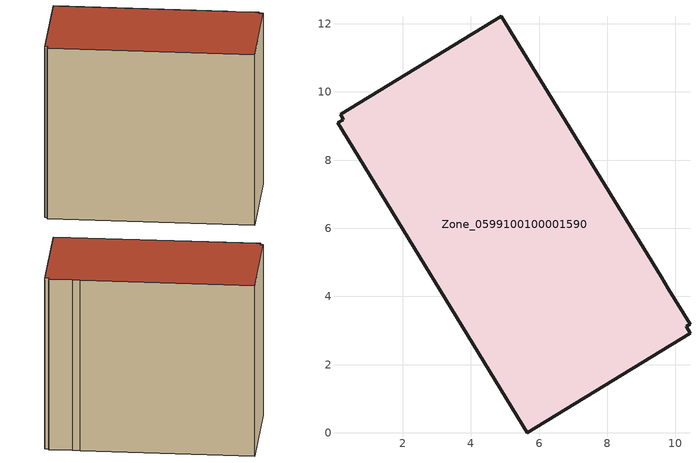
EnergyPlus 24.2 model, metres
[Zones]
Zone_0599100100001590
 floor ground (C_G): 5.65,0 0.09,9.09 0.25,9.19 0.18,9.34 4.89,12.22 9.58,4.57 9.79,4.22 10.43,3.18 10.32,3.13 10.43,2.92 z3.55
 wall outside (C_F): 0.25,9.19 0.09,9.09 5.65,0 10.43,2.92 10.32,3.13 10.43,3.18 9.79,4.22 9.58,4.57 4.89,12.22 0.18,9.34 0.25,9.19 z3.55:12.99
 roof outside (C_R): 0.09,9.09 5.65,0 10.43,2.92 10.32,3.13 10.43,3.18 9.79,4.22 9.58,4.57 4.89,12.22 0.18,9.34 0.25,9.19 z12.99
[BUILDING]
Pand.0599100100001590: North Axis=0; Terrain=City; Loads Convergence Tolerance Value=0.04; Temperature Convergence Tolerance Value=0.4; Solar Distribution=FullExterior; Maximum Number of Warmup Days=25; Minimum Number of Warmup Days=1
[Site:Location]
Rotterdam.The.Hague.AP_ZH_NLD Design_Conditions: Latitude=51.96; Longitude=4.45; Time Zone=1; Elevation=-4.5
[SITE:GROUNDTEMPERATURE:BUILDINGSURFACE]
18, 18, 18, 18, 18, 18, 18, 18, 18, 18, 18, 18
[MATERIAL] Thermal Absorptance=0.9; Solar Absorptance=0.7; Visible Absorptance=0.7
Name | Roughness | Thickness | Conductivity | Density | Specific Heat
G.TI.2006-2014 | MediumSmooth | 0.15 | 0.06 | 540 | 1210
F.TI.2006-2014 | Rough | 0.3 | 0.12 | 1920 | 840
R.TI.2006-2014 | MediumRough | 0.2 | 0.08 | 1500 | 1000
[CONSTRUCTION]
C_G: G.TI.2006-2014
C_F: F.TI.2006-2014
C_R: R.TI.2006-2014
[ZONE]
Zone_0599100100001590: Type=1; Multiplier=1; Ceiling Height=Autocalculate; Volume=Autocalculate; Floor Area=autocalculate; Part of Total Floor Area=Yes
[ZONEINFILTRATION:DESIGNFLOWRATE]
Infil_Zone_0599100100001590: Zone or ZoneList or Space or SpaceList=Zone_0599100100001590; Schedule=AlwaysOn; Design Flow Rate Calculation Method=Flow/Area; Flow Rate per Floor Area=0.0015; Constant Term Coefficient=1; Temperature Term Coefficient=0; Velocity Term Coefficient=0; Velocity Squared Term Coefficient=0
[HVACTEMPLATE:ZONE:IDEALLOADSAIRSYSTEM]
Zone_0599100100001590: Maximum Heating Supply Air Temperature=50; Minimum Cooling Supply Air Temperature=13; Maximum Heating Supply Air Humidity Ratio=0.0156; Minimum Cooling Supply Air Humidity Ratio=0.0077; Heating Limit=NoLimit; Cooling Limit=NoLimit; Dehumidification Control Type=ConstantSensibleHeatRatio; Cooling Sensible Heat Ratio=0.7; Dehumidification Setpoint=60; Humidification Control Type=None; Humidification Setpoint=30; Outdoor Air Method=None; Outdoor Air Flow Rate per Person=0.00944; Outdoor Air Flow Rate per Zone Floor Area=0; Outdoor Air Flow Rate per Zone=0; Demand Controlled Ventilation Type=None; Outdoor Air Economizer Type=NoEconomizer; Heat Recovery Type=None; Sensible Heat Recovery Effectiveness=0.7; Latent Heat Recovery Effectiveness=0.65
[ZONECONTROL:THERMOSTAT]
ThermostatControl_Zone_0599100100001590: Zone or ZoneList=Zone_0599100100001590; Control Type Schedule=DualSetpointControlType; Control 1=Thermostat_Zone_0599100100001590; Temperature Difference Between Cutout And Setpoint=0
[THERMOSTATSETPOINT:DUALSETPOINT]
Thermostat_Zone_0599100100001590: Heating Setpoint Temperature Schedule=HeatingSetpoint_Zone_0599100100001590; Cooling Setpoint Temperature Schedule=CoolingSetpoint_Zone_0599100100001590
[SCHEDULE:COMPACT]
HeatingSetpoint_Zone_0599100100001590: Through: 12/31, For: AllDays, Until: 24:00, 21
CoolingSetpoint_Zone_0599100100001590: Through: 12/31, For: AllDays, Until: 24:00, 24
DualSetpointControlType: Through: 12/31, For: AllDays, Until: 24:00, 4
AlwaysOn: Through: 12/31, For: AllDays, Until: 24:00, 1
